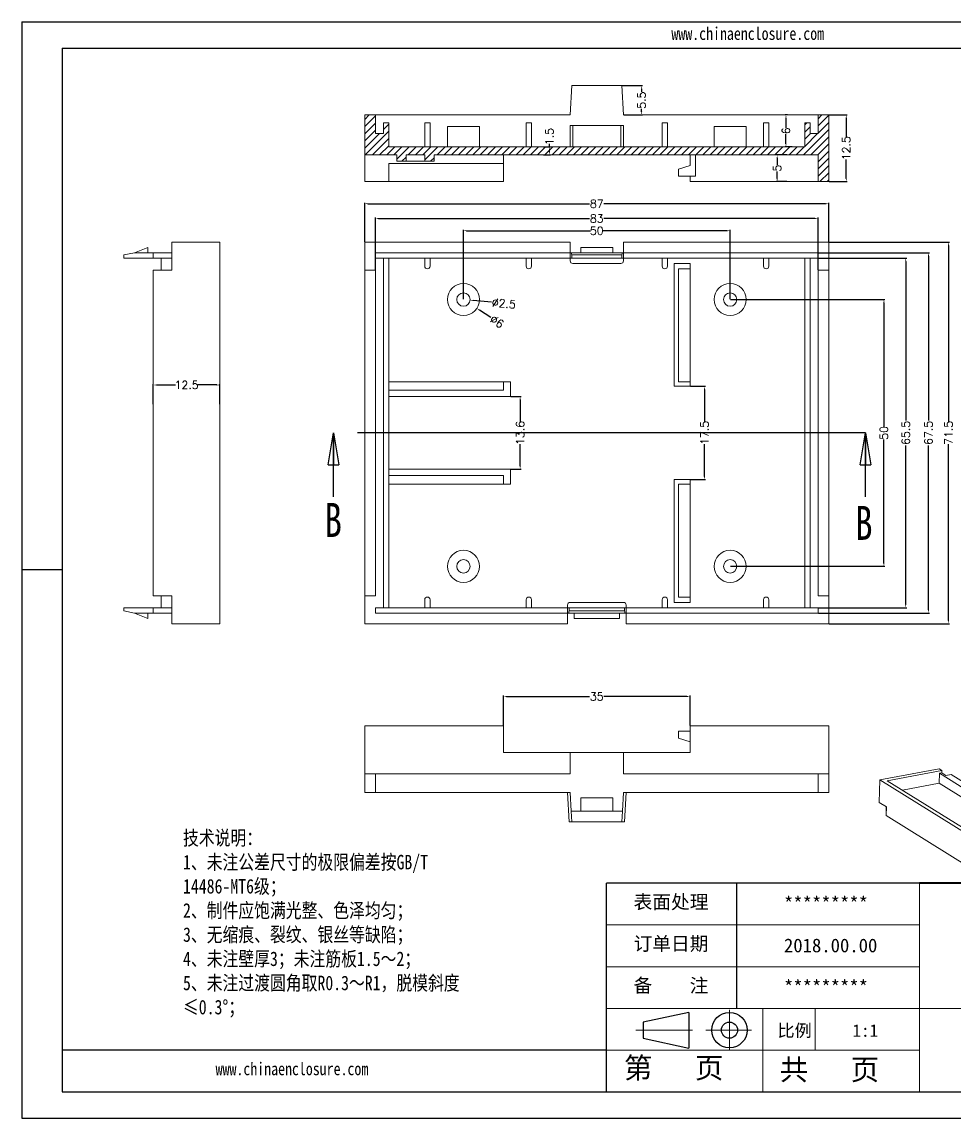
# Model space of a CAD drawing. Header units: inches. Extents: x 2877 to 3980, y 1126 to 1425.
# Drawn here: x 3355.6 to 3530.5, y 1128.8 to 1334.2 of the extents above; entities that cross this region are included whole.
import ezdxf

# ---------------------------------------------------------------- set-up
doc = ezdxf.new("R2010")
doc.units = ezdxf.units.IN
doc.header["$LTSCALE"] = 15
doc.linetypes.add('CENTER2', pattern=[28.575, 19.05, -3.175, 3.175, -3.175])
doc.linetypes.add('PHANTOM', pattern=[12.7, 6.35, -1.27, 1.27, -1.27, 1.27, -1.27])
doc.layers.add('文字', color=81, linetype='Continuous')
for name, color, linetype, lineweight in [('粗实线', 7, 'Continuous', 30), ('细实线', 3, 'Continuous', 9), ('细点划线', 2, 'CENTER2', 9)]:
    doc.layers.add(name, color=color, linetype=linetype, lineweight=lineweight)
doc.styles.add('SLDTEXTSTYLE0', font='TXT', dxfattribs={"width": 0.75})
doc.styles.get("Standard").update_dxf_attribs({"font": 'txt', "bigfont": 'gbcbig.shx'})
doc.styles.add('宋体', font='', dxfattribs={"width": 0.8, "height": 3.5})
doc.styles.get('宋体').set_extended_font_data('SimSun')
doc.dimstyles.new('2', dxfattribs={"dimtxt": 1.5, "dimasz": 0.6, "dimexe": 0.18, "dimexo": 0.0625, "dimgap": 0.09, "dimtad": 0, "dimdsep": 46, "dimtxsty": 'Standard', "dimcen": 0, "dimclrd": 3, "dimclre": 3, "dimadec": 0, "dimazin": 2, "dimtfac": 1, "dimtofl": 0, "dimtmove": 0, "dimatfit": 3, "dimfxl": 1, "dimtolj": 1, "dimtzin": 0, "dimarcsym": 0})

# ---------------------------------------------------------------- blocks, each defined once
blk = doc.blocks.new('_CLOSED')
at = {"color": 0, "linetype": 'ByBlock', "lineweight": -2}
for p, q in [((-1, 0.166667), (0, 0)), ((-1, 0.166667), (-1, -0.166667)), ((0, 0), (-1, -0.166667)), ((0, 0), (-1, 0))]:
    blk.add_line(p, q, dxfattribs=at)
blk = doc.blocks.new('*D287')
at = {"color": 3, "lineweight": -2}
for p, q in [((3438.38, 1282.23), (3438.38, 1295.24)), ((3438.98, 1295.06), (3462.17, 1295.06)), ((3487.78, 1295.06), (3464.6, 1295.06)), ((3488.38, 1282.23), (3488.38, 1295.24))]:
    blk.add_line(p, q, dxfattribs=at)
at = {"color": 3}
for points in [[(3438.98, 1295.16), (3438.98, 1294.96), (3438.38, 1295.06)], [(3487.78, 1295.16), (3487.78, 1294.96), (3488.38, 1295.06)]]:
    blk.add_solid(points, dxfattribs=at)
at = {"layer": 'Defpoints', "color": 0}
for p in [(3488.38, 1295.06), (3438.38, 1282.17), (3488.38, 1282.17)]:
    blk.add_point(p, dxfattribs=at)
at = {"color": 0, "insert": (3463.38, 1295.06), "char_height": 1.5, "attachment_point": 5}
blk.add_mtext('\\A1;50', dxfattribs=at)
blk = doc.blocks.new('*D288')
at = {"color": 3, "lineweight": -2}
for p, q in [((3421.88, 1287.73), (3421.88, 1297.52)), ((3422.48, 1297.34), (3462.04, 1297.34)), ((3504.28, 1297.34), (3464.72, 1297.34)), ((3504.88, 1287.73), (3504.88, 1297.52))]:
    blk.add_line(p, q, dxfattribs=at)
at = {"color": 3}
for points in [[(3422.48, 1297.44), (3422.48, 1297.24), (3421.88, 1297.34)], [(3504.28, 1297.44), (3504.28, 1297.24), (3504.88, 1297.34)]]:
    blk.add_solid(points, dxfattribs=at)
at = {"layer": 'Defpoints', "color": 0}
for p in [(3504.88, 1297.34), (3421.88, 1287.67), (3504.88, 1287.67)]:
    blk.add_point(p, dxfattribs=at)
at = {"color": 0, "insert": (3463.38, 1297.34), "char_height": 1.5, "attachment_point": 5}
blk.add_mtext('\\A1;83', dxfattribs=at)
blk = doc.blocks.new('*D289')
at = {"color": 3, "lineweight": -2}
for p, q in [((3419.88, 1292.98), (3419.88, 1300.3)), ((3420.48, 1300.12), (3462.04, 1300.12)), ((3506.28, 1300.12), (3464.72, 1300.12)), ((3506.88, 1292.98), (3506.88, 1300.3))]:
    blk.add_line(p, q, dxfattribs=at)
at = {"color": 3}
for points in [[(3420.48, 1300.22), (3420.48, 1300.02), (3419.88, 1300.12)], [(3506.28, 1300.22), (3506.28, 1300.02), (3506.88, 1300.12)]]:
    blk.add_solid(points, dxfattribs=at)
at = {"layer": 'Defpoints', "color": 0}
for p in [(3506.88, 1300.12), (3419.88, 1292.92), (3506.88, 1292.92)]:
    blk.add_point(p, dxfattribs=at)
at = {"color": 0, "insert": (3463.38, 1300.12), "char_height": 1.5, "attachment_point": 5}
blk.add_mtext('\\A1;87', dxfattribs=at)
blk = doc.blocks.new('*D290')
at = {"color": 3, "lineweight": -2}
for p, q in [((3488.44, 1282.17), (3517.38, 1282.17)), ((3517.2, 1281.57), (3517.2, 1258.38)), ((3517.2, 1232.77), (3517.2, 1255.95)), ((3488.44, 1232.17), (3517.38, 1232.17))]:
    blk.add_line(p, q, dxfattribs=at)
at = {"color": 3}
for points in [[(3517.1, 1281.57), (3517.3, 1281.57), (3517.2, 1282.17)], [(3517.1, 1232.77), (3517.3, 1232.77), (3517.2, 1232.17)]]:
    blk.add_solid(points, dxfattribs=at)
at = {"layer": 'Defpoints', "color": 0}
for p in [(3488.38, 1282.17), (3488.38, 1232.17), (3517.2, 1232.17)]:
    blk.add_point(p, dxfattribs=at)
at = {"color": 0, "insert": (3517.2, 1257.17), "char_height": 1.5, "attachment_point": 5, "rotation": 90}
blk.add_mtext('\\A1;50', dxfattribs=at)
blk = doc.blocks.new('*D291')
at = {"color": 3, "lineweight": -2}
for p, q in [((3504.94, 1289.92), (3521.47, 1289.92)), ((3521.29, 1289.32), (3521.29, 1259.51)), ((3521.29, 1225.02), (3521.29, 1254.83)), ((3504.94, 1224.42), (3521.47, 1224.42))]:
    blk.add_line(p, q, dxfattribs=at)
at = {"color": 3}
for points in [[(3521.19, 1289.32), (3521.39, 1289.32), (3521.29, 1289.92)], [(3521.19, 1225.02), (3521.39, 1225.02), (3521.29, 1224.42)]]:
    blk.add_solid(points, dxfattribs=at)
at = {"layer": 'Defpoints', "color": 0}
for p in [(3504.88, 1289.92), (3521.29, 1289.92), (3504.88, 1224.42)]:
    blk.add_point(p, dxfattribs=at)
at = {"color": 0, "insert": (3521.29, 1257.17), "char_height": 1.5, "attachment_point": 5, "rotation": 90}
blk.add_mtext('\\A1;65.5', dxfattribs=at)
blk = doc.blocks.new('*D292')
at = {"color": 3, "lineweight": -2}
for p, q in [((3504.94, 1290.92), (3525.73, 1290.92)), ((3525.55, 1290.32), (3525.55, 1259.51)), ((3525.55, 1224.02), (3525.55, 1254.83)), ((3504.94, 1223.42), (3525.73, 1223.42))]:
    blk.add_line(p, q, dxfattribs=at)
at = {"color": 3}
for points in [[(3525.45, 1290.32), (3525.65, 1290.32), (3525.55, 1290.92)], [(3525.45, 1224.02), (3525.65, 1224.02), (3525.55, 1223.42)]]:
    blk.add_solid(points, dxfattribs=at)
at = {"layer": 'Defpoints', "color": 0}
for p in [(3504.88, 1290.92), (3525.55, 1290.92), (3504.88, 1223.42)]:
    blk.add_point(p, dxfattribs=at)
at = {"color": 0, "insert": (3525.55, 1257.17), "char_height": 1.5, "attachment_point": 5, "rotation": 90}
blk.add_mtext('\\A1;67.5', dxfattribs=at)
blk = doc.blocks.new('*D293')
at = {"color": 3, "lineweight": -2}
for p, q in [((3506.94, 1292.92), (3529.51, 1292.92)), ((3529.33, 1292.32), (3529.33, 1259.26)), ((3529.33, 1222.02), (3529.33, 1255.08)), ((3506.94, 1221.42), (3529.51, 1221.42))]:
    blk.add_line(p, q, dxfattribs=at)
at = {"color": 3}
for points in [[(3529.23, 1292.32), (3529.43, 1292.32), (3529.33, 1292.92)], [(3529.23, 1222.02), (3529.43, 1222.02), (3529.33, 1221.42)]]:
    blk.add_solid(points, dxfattribs=at)
at = {"layer": 'Defpoints', "color": 0}
for p in [(3506.88, 1292.92), (3529.33, 1292.92), (3506.88, 1221.42)]:
    blk.add_point(p, dxfattribs=at)
at = {"color": 0, "insert": (3529.33, 1257.17), "char_height": 1.5, "attachment_point": 5, "rotation": 90}
blk.add_mtext('\\A1;71.5', dxfattribs=at)
blk = doc.blocks.new('*D294')
at = {"color": 3, "lineweight": -2}
blk.add_line((3443.54, 1278.77), (3441.39, 1280.19), dxfattribs=at)
at = {"color": 3}
blk.add_solid([(3441.44, 1280.27), (3441.33, 1280.1), (3440.89, 1280.52)], dxfattribs=at)
at = {"layer": 'Defpoints', "color": 0}
for p in [(3435.88, 1283.82), (3440.89, 1280.52)]:
    blk.add_point(p, dxfattribs=at)
at = {"color": 0, "insert": (3444.66, 1278.03), "char_height": 1.5, "attachment_point": 5, "rotation": 326.6244}
blk.add_mtext('\\A1;∅6', dxfattribs=at)
blk = doc.blocks.new('*D295')
at = {"color": 3, "lineweight": -2}
blk.add_line((3443.62, 1281.66), (3440.22, 1281.99), dxfattribs=at)
at = {"color": 3}
blk.add_solid([(3440.23, 1282.09), (3440.21, 1281.89), (3439.63, 1282.05)], dxfattribs=at)
at = {"layer": 'Defpoints', "color": 0}
for p in [(3437.14, 1282.29), (3439.63, 1282.05)]:
    blk.add_point(p, dxfattribs=at)
at = {"color": 0, "insert": (3445.95, 1281.43), "char_height": 1.5, "attachment_point": 5, "rotation": 354.4391}
blk.add_mtext('\\A1;∅2.5', dxfattribs=at)
blk = doc.blocks.new('*D298')
at = {"color": 3, "lineweight": -2}
for p, q in [((3445.88, 1202.33), (3445.88, 1207.95)), ((3480.88, 1202.33), (3480.88, 1207.95)), ((3446.48, 1207.77), (3462.04, 1207.77)), ((3480.28, 1207.77), (3464.72, 1207.77))]:
    blk.add_line(p, q, dxfattribs=at)
at = {"color": 3}
for points in [[(3446.48, 1207.87), (3446.48, 1207.67), (3445.88, 1207.77)], [(3480.28, 1207.87), (3480.28, 1207.67), (3480.88, 1207.77)]]:
    blk.add_solid(points, dxfattribs=at)
at = {"layer": 'Defpoints', "color": 0}
for p in [(3480.88, 1207.77), (3445.88, 1202.26), (3480.88, 1202.26)]:
    blk.add_point(p, dxfattribs=at)
at = {"color": 0, "insert": (3463.38, 1207.77), "char_height": 1.5, "attachment_point": 5}
blk.add_mtext('\\A1;35', dxfattribs=at)
blk = doc.blocks.new('*D299')
at = {"color": 3, "lineweight": -2}
for p, q in [((3506.94, 1316.77), (3510.32, 1316.77)), ((3510.14, 1316.17), (3510.14, 1312.61)), ((3510.14, 1304.87), (3510.14, 1308.43)), ((3506.94, 1304.27), (3510.32, 1304.27))]:
    blk.add_line(p, q, dxfattribs=at)
at = {"color": 3}
for points in [[(3510.04, 1316.17), (3510.24, 1316.17), (3510.14, 1316.77)], [(3510.04, 1304.87), (3510.24, 1304.87), (3510.14, 1304.27)]]:
    blk.add_solid(points, dxfattribs=at)
at = {"layer": 'Defpoints', "color": 0}
for p in [(3506.88, 1316.77), (3510.14, 1316.77), (3506.88, 1304.27)]:
    blk.add_point(p, dxfattribs=at)
at = {"color": 0, "insert": (3510.14, 1310.52), "char_height": 1.5, "attachment_point": 5, "rotation": 90}
blk.add_mtext('\\A1;12.5', dxfattribs=at)
blk = doc.blocks.new('*D300')
at = {"color": 3, "lineweight": -2}
for p, q in [((3498.98, 1309.27), (3497.01, 1309.27)), ((3497.19, 1308.67), (3497.19, 1307.36)), ((3497.19, 1304.87), (3497.19, 1306.18)), ((3498.98, 1304.27), (3497.01, 1304.27))]:
    blk.add_line(p, q, dxfattribs=at)
at = {"color": 3}
for points in [[(3497.09, 1308.67), (3497.29, 1308.67), (3497.19, 1309.27)], [(3497.09, 1304.87), (3497.29, 1304.87), (3497.19, 1304.27)]]:
    blk.add_solid(points, dxfattribs=at)
at = {"layer": 'Defpoints', "color": 0}
for p in [(3499.04, 1309.27), (3497.19, 1304.27), (3499.04, 1304.27)]:
    blk.add_point(p, dxfattribs=at)
at = {"color": 0, "insert": (3497.19, 1306.77), "char_height": 1.5, "attachment_point": 5, "rotation": 90}
blk.add_mtext('\\A1;5', dxfattribs=at)
blk = doc.blocks.new('*D301')
at = {"color": 3, "lineweight": -2}
for p, q in [((3499.15, 1316.77), (3498.66, 1316.77)), ((3498.84, 1316.17), (3498.84, 1314.36)), ((3498.84, 1311.37), (3498.84, 1313.18)), ((3500, 1310.77), (3498.66, 1310.77))]:
    blk.add_line(p, q, dxfattribs=at)
at = {"color": 3}
for points in [[(3498.74, 1316.17), (3498.94, 1316.17), (3498.84, 1316.77)], [(3498.74, 1311.37), (3498.94, 1311.37), (3498.84, 1310.77)]]:
    blk.add_solid(points, dxfattribs=at)
at = {"layer": 'Defpoints', "color": 0}
for p in [(3498.84, 1316.77), (3499.22, 1316.77), (3500.07, 1310.77)]:
    blk.add_point(p, dxfattribs=at)
at = {"color": 0, "insert": (3498.84, 1313.77), "char_height": 1.5, "attachment_point": 5, "rotation": 90}
blk.add_mtext('\\A1;6', dxfattribs=at)
blk = doc.blocks.new('*D302')
at = {"color": 3, "lineweight": -2}
for p, q in [((3453.4, 1310.77), (3454.68, 1310.77)), ((3454.5, 1310.77), (3454.5, 1311.37)), ((3453.4, 1309.27), (3454.68, 1309.27)), ((3454.5, 1309.87), (3454.5, 1310.17))]:
    blk.add_line(p, q, dxfattribs=at)
at = {"color": 3}
for points in [[(3454.4, 1310.17), (3454.6, 1310.17), (3454.5, 1310.77)], [(3454.4, 1309.87), (3454.6, 1309.87), (3454.5, 1309.27)]]:
    blk.add_solid(points, dxfattribs=at)
at = {"layer": 'Defpoints', "color": 0}
for p in [(3453.34, 1310.77), (3454.5, 1310.77), (3453.34, 1309.27)]:
    blk.add_point(p, dxfattribs=at)
at = {"color": 0, "insert": (3454.5, 1312.71), "char_height": 1.5, "attachment_point": 5, "rotation": 90}
blk.add_mtext('\\A1;1.5', dxfattribs=at)
blk = doc.blocks.new('*D303')
at = {"color": 3, "lineweight": -2}
for p, q in [((3468.16, 1322.27), (3471.97, 1322.27)), ((3471.79, 1321.67), (3471.79, 1321.11)), ((3468.44, 1316.77), (3471.97, 1316.77)), ((3471.79, 1317.37), (3471.79, 1317.93))]:
    blk.add_line(p, q, dxfattribs=at)
at = {"color": 3}
for points in [[(3471.69, 1321.67), (3471.89, 1321.67), (3471.79, 1322.27)], [(3471.69, 1317.37), (3471.89, 1317.37), (3471.79, 1316.77)]]:
    blk.add_solid(points, dxfattribs=at)
at = {"layer": 'Defpoints', "color": 0}
for p in [(3468.09, 1322.27), (3471.79, 1322.27), (3468.38, 1316.77)]:
    blk.add_point(p, dxfattribs=at)
at = {"color": 0, "insert": (3471.79, 1319.52), "char_height": 1.5, "attachment_point": 5, "rotation": 90}
blk.add_mtext('\\A1;5.5', dxfattribs=at)
blk = doc.blocks.new('*D304')
at = {"color": 3, "lineweight": -2}
for p, q in [((3380.23, 1262.53), (3380.23, 1266.33)), ((3380.83, 1266.15), (3384.39, 1266.15)), ((3392.13, 1266.15), (3388.57, 1266.15)), ((3392.73, 1262.53), (3392.73, 1266.33))]:
    blk.add_line(p, q, dxfattribs=at)
at = {"color": 3}
for points in [[(3380.83, 1266.25), (3380.83, 1266.05), (3380.23, 1266.15)], [(3392.13, 1266.25), (3392.13, 1266.05), (3392.73, 1266.15)]]:
    blk.add_solid(points, dxfattribs=at)
at = {"layer": 'Defpoints', "color": 0}
for p in [(3392.73, 1266.15), (3380.23, 1262.46), (3392.73, 1262.46)]:
    blk.add_point(p, dxfattribs=at)
at = {"color": 0, "insert": (3386.48, 1266.15), "char_height": 1.5, "attachment_point": 5}
blk.add_mtext('\\A1;12.5', dxfattribs=at)
blk = doc.blocks.new('*D310')
at = {"color": 3, "lineweight": -2}
for p, q in [((3447.24, 1263.97), (3449.19, 1263.97)), ((3449.01, 1263.37), (3449.01, 1259.26)), ((3449.01, 1250.97), (3449.01, 1255.08)), ((3447.24, 1250.37), (3449.19, 1250.37))]:
    blk.add_line(p, q, dxfattribs=at)
at = {"color": 3}
for points in [[(3448.91, 1263.37), (3449.11, 1263.37), (3449.01, 1263.97)], [(3448.91, 1250.97), (3449.11, 1250.97), (3449.01, 1250.37)]]:
    blk.add_solid(points, dxfattribs=at)
at = {"layer": 'Defpoints', "color": 0}
for p in [(3447.18, 1263.97), (3449.01, 1263.97), (3447.18, 1250.37)]:
    blk.add_point(p, dxfattribs=at)
at = {"color": 0, "insert": (3449.01, 1257.17), "char_height": 1.5, "attachment_point": 5, "rotation": 90}
blk.add_mtext('\\A1;13.6', dxfattribs=at)
blk = doc.blocks.new('*D311')
at = {"color": 3, "lineweight": -2}
for p, q in [((3480.94, 1265.92), (3483.76, 1265.92)), ((3483.58, 1265.32), (3483.58, 1259.26)), ((3483.58, 1249.02), (3483.58, 1255.08)), ((3480.94, 1248.42), (3483.76, 1248.42))]:
    blk.add_line(p, q, dxfattribs=at)
at = {"color": 3}
for points in [[(3483.48, 1265.32), (3483.68, 1265.32), (3483.58, 1265.92)], [(3483.48, 1249.02), (3483.68, 1249.02), (3483.58, 1248.42)]]:
    blk.add_solid(points, dxfattribs=at)
at = {"layer": 'Defpoints', "color": 0}
for p in [(3480.88, 1265.92), (3483.58, 1265.92), (3480.88, 1248.42)]:
    blk.add_point(p, dxfattribs=at)
at = {"color": 0, "insert": (3483.58, 1257.17), "char_height": 1.5, "attachment_point": 5, "rotation": 90}
blk.add_mtext('\\A1;17.5', dxfattribs=at)

msp = doc.modelspace()

# ---------------------------------------------------------------- hatches: boundary and pattern name
at = {"linetype": 'Continuous', "lineweight": 0}
h = msp.add_hatch(dxfattribs=at)
h.set_pattern_fill('ANSI31', color=4, scale=0.3, style=0)
h.set_pattern_definition([(45, (420.9011, -459.9468), (-0.6735192, 0.6735192), [])])
h.paths.add_polyline_path([(3424.382, 1310.767), (3424.382, 1315.267), (3423.382, 1315.267), (3423.382, 1313.267), (3421.882, 1313.267), (3421.882, 1316.767), (3419.882, 1316.767), (3419.882, 1309.267), (3425.882, 1309.267), (3425.882, 1308.067), (3427.632, 1308.067), (3427.632, 1309.267), (3431.132, 1309.267), (3431.132, 1308.067), (3432.882, 1308.067), (3432.882, 1309.267), (3504.882, 1309.267), (3504.882, 1304.267), (3506.882, 1304.267), (3506.882, 1316.767), (3504.882, 1316.767), (3504.882, 1313.267), (3503.382, 1313.267), (3503.382, 1315.267), (3502.382, 1315.267), (3502.382, 1310.767)], flags=0)

# ---------------------------------------------------------------- linework, layer by layer
for p, q in [((3355.612, 1334.191), (3646.14, 1334.191)), ((3355.612, 1334.191), (3355.612, 1128.767)), ((3363.13, 1329.3), (3641.249, 1329.3)), ((3363.13, 1329.3), (3363.13, 1133.658)), ((3363.13, 1231.479), (3355.612, 1231.479)), ((3355.612, 1223.871), (3355.612, 1128.767)), ((3523.864, 1172.786), (3465.171, 1172.786)), ((3465.171, 1133.658), (3465.171, 1172.786)), ((3489.627, 1149.309), (3489.627, 1172.786)), ((3465.171, 1141.484), (3363.13, 1141.484)), ((3363.13, 1133.658), (3641.249, 1133.658)), ((3355.612, 1128.767), (3646.14, 1128.767)), ((3355.612, 1128.767), (3490.116, 1128.767))]:
    msp.add_line(p, q)
at = {"color": 7, "linetype": 'Continuous', "lineweight": 15}
for p, q in [((3458.382, 1316.767), (3458.671, 1322.267)), ((3458.671, 1322.267), (3468.094, 1322.267)), ((3468.094, 1322.267), (3468.382, 1316.767)), ((3419.882, 1316.767), (3419.882, 1309.267)), ((3421.882, 1316.767), (3419.882, 1316.767)), ((3421.882, 1316.767), (3421.882, 1313.267)), ((3458.382, 1316.767), (3421.882, 1316.767)), ((3504.882, 1316.767), (3468.382, 1316.767)), ((3504.882, 1316.767), (3504.882, 1313.267)), ((3506.882, 1316.767), (3504.882, 1316.767)), ((3506.882, 1304.267), (3506.882, 1316.767)), ((3423.382, 1313.267), (3423.382, 1315.267)), ((3423.382, 1315.267), (3424.382, 1315.267)), ((3424.382, 1315.267), (3424.382, 1310.767)), ((3431.132, 1315.267), (3431.132, 1310.767)), ((3431.132, 1315.267), (3432.132, 1315.267)), ((3432.132, 1315.267), (3432.132, 1310.767)), ((3450.132, 1315.267), (3450.132, 1310.767)), ((3450.132, 1315.267), (3451.132, 1315.267)), ((3451.132, 1315.267), (3451.132, 1310.767)), ((3458.382, 1310.767), (3458.382, 1314.767)), ((3458.382, 1314.767), (3458.882, 1314.767)), ((3458.882, 1314.767), (3458.882, 1310.767)), ((3458.882, 1314.767), (3467.882, 1314.767)), ((3467.882, 1310.767), (3467.882, 1314.767)), ((3467.882, 1314.767), (3468.382, 1314.767)), ((3468.382, 1314.767), (3468.382, 1310.767)), ((3475.632, 1315.267), (3475.632, 1310.767)), ((3476.632, 1315.267), (3475.632, 1315.267)), ((3476.632, 1315.267), (3476.632, 1310.767)), ((3494.632, 1315.267), (3494.632, 1310.767)), ((3495.632, 1315.267), (3494.632, 1315.267)), ((3495.632, 1315.267), (3495.632, 1310.767)), ((3502.382, 1315.267), (3502.382, 1310.767)), ((3502.382, 1315.267), (3503.382, 1315.267)), ((3503.382, 1313.267), (3503.382, 1315.267)), ((3423.382, 1313.267), (3421.882, 1313.267)), ((3435.382, 1314.567), (3435.382, 1310.767)), ((3435.382, 1314.567), (3441.382, 1314.567)), ((3441.382, 1310.767), (3441.382, 1314.567)), ((3485.382, 1314.567), (3485.382, 1310.767)), ((3491.382, 1314.567), (3485.382, 1314.567)), ((3491.382, 1310.767), (3491.382, 1314.567)), ((3504.882, 1313.267), (3503.382, 1313.267)), ((3424.382, 1310.767), (3502.382, 1310.767)), ((3419.882, 1309.267), (3425.882, 1309.267)), ((3419.882, 1309.267), (3419.882, 1304.267)), ((3425.882, 1309.267), (3425.882, 1308.067)), ((3427.632, 1309.267), (3431.132, 1309.267)), ((3427.632, 1308.067), (3427.632, 1309.267)), ((3431.132, 1309.267), (3431.132, 1308.067)), ((3432.882, 1309.267), (3504.882, 1309.267)), ((3432.882, 1308.067), (3432.882, 1309.267)), ((3445.882, 1309.267), (3445.882, 1307.667)), ((3480.882, 1307.267), (3480.882, 1309.267)), ((3481.882, 1309.267), (3481.882, 1305.267)), ((3504.882, 1309.267), (3504.882, 1304.267)), ((3424.382, 1307.667), (3445.882, 1307.667)), ((3424.382, 1304.267), (3424.382, 1307.667)), ((3427.632, 1308.067), (3425.882, 1308.067)), ((3427.632, 1308.067), (3431.132, 1308.067)), ((3432.882, 1308.067), (3431.132, 1308.067)), ((3445.882, 1307.667), (3445.882, 1304.267)), ((3480.882, 1307.267), (3478.682, 1306.567)), ((3478.682, 1306.567), (3478.682, 1305.267)), ((3478.682, 1305.267), (3481.882, 1305.267)), ((3480.882, 1304.267), (3480.882, 1305.267)), ((3424.382, 1304.267), (3419.882, 1304.267)), ((3424.382, 1304.267), (3445.882, 1304.267)), ((3480.882, 1304.267), (3504.882, 1304.267)), ((3506.882, 1304.267), (3504.882, 1304.267)), ((3383.73, 1287.666), (3383.73, 1292.916)), ((3383.73, 1292.916), (3392.73, 1292.916)), ((3392.73, 1221.416), (3392.73, 1292.916)), ((3458.382, 1292.916), (3419.882, 1292.916)), ((3419.882, 1292.916), (3419.882, 1287.666)), ((3458.382, 1292.916), (3458.382, 1290.916)), ((3468.382, 1290.916), (3468.382, 1292.916)), ((3506.882, 1292.916), (3468.382, 1292.916)), ((3506.882, 1287.666), (3506.882, 1292.916)), ((3376.73, 1290.916), (3374.73, 1290.516)), ((3374.73, 1290.516), (3374.73, 1289.916)), ((3379.23, 1291.916), (3376.73, 1290.916)), ((3376.73, 1290.916), (3380.23, 1290.916)), ((3379.23, 1291.916), (3379.23, 1290.916)), ((3380.23, 1290.916), (3380.23, 1289.916)), ((3380.23, 1290.916), (3383.73, 1290.916)), ((3421.882, 1289.916), (3421.882, 1290.916)), ((3421.882, 1290.916), (3458.382, 1290.916)), ((3458.382, 1290.916), (3458.382, 1289.916)), ((3458.382, 1290.916), (3458.566, 1290.916)), ((3458.671, 1290.516), (3458.566, 1290.916)), ((3458.566, 1290.916), (3460.382, 1290.916)), ((3458.671, 1290.516), (3458.671, 1289.916)), ((3468.094, 1290.516), (3458.671, 1290.516)), ((3466.382, 1291.916), (3460.382, 1291.916)), ((3460.382, 1290.916), (3460.382, 1291.916)), ((3460.382, 1290.916), (3466.382, 1290.916)), ((3466.382, 1291.916), (3466.382, 1290.916)), ((3466.382, 1290.916), (3468.199, 1290.916)), ((3468.199, 1290.916), (3468.094, 1290.516)), ((3468.094, 1290.516), (3468.094, 1289.916)), ((3468.199, 1290.916), (3468.382, 1290.916)), ((3468.382, 1290.916), (3468.382, 1289.916)), ((3468.382, 1290.916), (3504.882, 1290.916)), ((3504.882, 1290.916), (3504.882, 1289.916)), ((3374.73, 1289.916), (3380.23, 1289.916)), ((3380.23, 1289.916), (3383.73, 1289.916)), ((3381.73, 1287.666), (3381.73, 1289.916)), ((3458.382, 1289.916), (3421.882, 1289.916)), ((3423.382, 1224.416), (3423.382, 1289.916)), ((3424.382, 1289.916), (3424.382, 1224.416)), ((3431.132, 1289.916), (3431.132, 1288.416)), ((3432.132, 1288.416), (3432.132, 1289.916)), ((3450.132, 1289.916), (3450.132, 1288.416)), ((3451.132, 1288.416), (3451.132, 1289.916)), ((3458.382, 1289.916), (3458.671, 1289.916)), ((3458.382, 1289.916), (3458.382, 1289.416)), ((3458.671, 1289.916), (3468.094, 1289.916)), ((3458.882, 1288.916), (3467.882, 1288.916)), ((3468.094, 1289.916), (3468.382, 1289.916)), ((3504.882, 1289.916), (3468.382, 1289.916)), ((3468.382, 1289.416), (3468.382, 1289.916)), ((3475.632, 1288.416), (3475.632, 1289.916)), ((3476.632, 1289.916), (3476.632, 1288.416)), ((3477.882, 1288.916), (3477.882, 1265.916)), ((3480.882, 1288.916), (3477.882, 1288.916)), ((3480.882, 1265.916), (3480.882, 1288.916)), ((3494.632, 1288.416), (3494.632, 1289.916)), ((3495.632, 1289.916), (3495.632, 1288.416)), ((3502.382, 1289.916), (3502.382, 1224.416)), ((3503.382, 1224.416), (3503.382, 1289.916)), ((3380.23, 1226.666), (3380.23, 1287.666)), ((3380.23, 1287.666), (3383.73, 1287.666)), ((3419.882, 1226.666), (3419.882, 1287.666)), ((3419.882, 1287.666), (3421.882, 1287.666)), ((3421.882, 1287.666), (3421.882, 1226.666)), ((3478.682, 1287.916), (3478.682, 1266.766)), ((3480.882, 1287.916), (3478.682, 1287.916)), ((3504.882, 1287.666), (3504.882, 1226.666)), ((3506.882, 1287.666), (3504.882, 1287.666)), ((3506.882, 1226.666), (3506.882, 1287.666)), ((3447.182, 1266.766), (3424.382, 1266.766)), ((3445.882, 1266.766), (3445.882, 1265.166)), ((3447.182, 1263.966), (3447.182, 1266.766)), ((3477.882, 1265.916), (3480.882, 1265.916)), ((3480.882, 1266.766), (3478.682, 1266.766)), ((3424.382, 1265.166), (3445.882, 1265.166)), ((3424.382, 1263.966), (3447.182, 1263.966)), ((3447.182, 1250.366), (3424.382, 1250.366)), ((3424.382, 1249.166), (3445.882, 1249.166)), ((3445.882, 1247.566), (3445.882, 1249.166)), ((3447.182, 1247.566), (3447.182, 1250.366)), ((3424.382, 1247.566), (3447.182, 1247.566)), ((3480.882, 1248.416), (3477.882, 1248.416)), ((3477.882, 1248.416), (3477.882, 1225.416)), ((3478.682, 1247.566), (3478.682, 1226.416)), ((3478.682, 1247.566), (3480.882, 1247.566)), ((3480.882, 1225.416), (3480.882, 1248.416)), ((3380.23, 1226.666), (3383.73, 1226.666)), ((3381.73, 1224.416), (3381.73, 1226.666)), ((3383.73, 1221.416), (3383.73, 1226.666)), ((3421.882, 1226.666), (3419.882, 1226.666)), ((3419.882, 1226.666), (3419.882, 1221.416)), ((3480.882, 1226.416), (3478.682, 1226.416)), ((3504.882, 1226.666), (3506.882, 1226.666)), ((3506.882, 1221.416), (3506.882, 1226.666)), ((3374.73, 1224.416), (3374.73, 1223.816)), ((3374.73, 1224.416), (3380.23, 1224.416)), ((3380.23, 1223.416), (3380.23, 1224.416)), ((3380.23, 1224.416), (3383.73, 1224.416)), ((3421.882, 1224.416), (3421.882, 1223.416)), ((3457.882, 1224.416), (3421.882, 1224.416)), ((3431.132, 1224.416), (3431.132, 1225.916)), ((3432.132, 1225.916), (3432.132, 1224.416)), ((3450.132, 1224.416), (3450.132, 1225.916)), ((3451.132, 1225.916), (3451.132, 1224.416)), ((3457.882, 1224.916), (3457.882, 1224.416)), ((3457.882, 1224.416), (3457.882, 1223.416)), ((3457.882, 1224.416), (3458.171, 1224.416)), ((3458.171, 1224.416), (3458.171, 1223.816)), ((3458.171, 1224.416), (3468.594, 1224.416)), ((3468.382, 1225.416), (3458.382, 1225.416)), ((3468.594, 1224.416), (3468.594, 1223.816)), ((3468.594, 1224.416), (3468.882, 1224.416)), ((3468.882, 1224.416), (3468.882, 1224.916)), ((3468.882, 1224.416), (3468.882, 1223.416)), ((3504.882, 1224.416), (3468.882, 1224.416)), ((3475.632, 1225.916), (3475.632, 1224.416)), ((3476.632, 1224.416), (3476.632, 1225.916)), ((3477.882, 1225.416), (3480.882, 1225.416)), ((3494.632, 1225.916), (3494.632, 1224.416)), ((3495.632, 1224.416), (3495.632, 1225.916)), ((3504.882, 1223.416), (3504.882, 1224.416)), ((3374.73, 1223.816), (3376.73, 1223.416)), ((3380.23, 1223.416), (3376.73, 1223.416)), ((3376.73, 1223.416), (3379.23, 1222.416)), ((3379.23, 1222.416), (3379.23, 1223.416)), ((3380.23, 1223.416), (3383.73, 1223.416)), ((3421.882, 1223.416), (3457.882, 1223.416)), ((3458.066, 1223.416), (3457.882, 1223.416)), ((3457.882, 1223.416), (3457.882, 1221.416)), ((3458.066, 1223.416), (3458.171, 1223.816)), ((3459.132, 1223.416), (3458.066, 1223.416)), ((3458.171, 1223.816), (3468.594, 1223.816)), ((3467.632, 1223.416), (3459.132, 1223.416)), ((3459.132, 1222.416), (3459.132, 1223.416)), ((3459.132, 1222.416), (3467.632, 1222.416)), ((3468.699, 1223.416), (3467.632, 1223.416)), ((3467.632, 1223.416), (3467.632, 1222.416)), ((3468.594, 1223.816), (3468.699, 1223.416)), ((3468.882, 1223.416), (3468.699, 1223.416)), ((3468.882, 1223.416), (3504.882, 1223.416)), ((3468.882, 1221.416), (3468.882, 1223.416)), ((3383.73, 1221.416), (3392.73, 1221.416)), ((3419.882, 1221.416), (3457.882, 1221.416)), ((3468.882, 1221.416), (3506.882, 1221.416)), ((3419.882, 1193.264), (3419.882, 1202.264)), ((3445.882, 1202.264), (3419.882, 1202.264)), ((3445.882, 1197.264), (3445.882, 1202.264)), ((3480.882, 1197.264), (3480.882, 1202.264)), ((3506.882, 1202.264), (3480.882, 1202.264)), ((3506.882, 1193.264), (3506.882, 1202.264)), ((3478.682, 1199.964), (3478.682, 1201.264)), ((3478.682, 1201.264), (3480.882, 1201.264)), ((3480.882, 1199.264), (3478.682, 1199.964)), ((3445.882, 1197.264), (3458.382, 1197.264)), ((3458.382, 1197.264), (3458.382, 1193.264)), ((3458.382, 1197.264), (3468.382, 1197.264)), ((3468.382, 1197.264), (3468.382, 1193.264)), ((3468.382, 1197.264), (3480.882, 1197.264)), ((3516.435, 1192.135), (3527.56, 1194.243)), ((3528.077, 1193.922), (3517.807, 1191.976)), ((3527.56, 1194.243), (3528.077, 1193.922)), ((3528.077, 1193.922), (3528.062, 1193.455)), ((3458.382, 1193.264), (3419.882, 1193.264)), ((3419.882, 1189.764), (3419.882, 1193.264)), ((3421.882, 1189.764), (3421.882, 1193.264)), ((3506.882, 1193.264), (3468.382, 1193.264)), ((3504.882, 1189.764), (3504.882, 1193.264)), ((3506.882, 1189.764), (3506.882, 1193.264)), ((3516.304, 1187.936), (3516.435, 1192.135)), ((3534.902, 1180.657), (3516.435, 1192.135)), ((3517.807, 1191.976), (3535.241, 1181.14)), ((3527.576, 1191.508), (3520.667, 1190.199)), ((3527.576, 1191.508), (3527.634, 1193.374)), ((3533.813, 1187.631), (3527.576, 1191.508)), ((3528.062, 1193.455), (3527.634, 1193.374)), ((3527.634, 1193.374), (3533.872, 1189.497)), ((3528.837, 1192.973), (3528.062, 1193.455)), ((3529.778, 1193.152), (3528.837, 1192.973)), ((3529.778, 1193.152), (3535.241, 1189.756)), ((3419.882, 1189.764), (3421.882, 1189.764)), ((3421.882, 1189.764), (3458.382, 1189.764)), ((3457.882, 1189.764), (3458.171, 1184.264)), ((3458.382, 1189.764), (3458.566, 1186.264)), ((3468.199, 1186.264), (3468.382, 1189.764)), ((3468.382, 1189.764), (3504.882, 1189.764)), ((3468.594, 1184.264), (3468.882, 1189.764)), ((3506.882, 1189.764), (3504.882, 1189.764)), ((3466.382, 1188.764), (3460.382, 1188.764)), ((3460.382, 1186.264), (3460.382, 1188.764)), ((3466.382, 1188.764), (3466.382, 1186.264)), ((3517.66, 1187.093), (3516.304, 1187.936)), ((3458.566, 1186.264), (3460.382, 1186.264)), ((3458.671, 1184.264), (3458.566, 1186.264)), ((3460.382, 1186.264), (3466.382, 1186.264)), ((3466.382, 1186.264), (3468.199, 1186.264)), ((3468.199, 1186.264), (3468.094, 1184.264)), ((3517.609, 1185.461), (3517.66, 1187.093)), ((3533.364, 1175.668), (3517.609, 1185.461)), ((3517.626, 1186.144), (3517.655, 1187.096)), ((3517.626, 1186.144), (3517.631, 1186.141)), ((3458.171, 1184.264), (3458.671, 1184.264)), ((3468.094, 1184.264), (3458.671, 1184.264)), ((3468.094, 1184.264), (3468.594, 1184.264))]:
    msp.add_line(p, q, dxfattribs=at)
at = {"color": 1, "linetype": 'PHANTOM', "lineweight": 30}
msp.add_line((3513.777, 1257.166), (3413.993, 1257.166), dxfattribs=at)
at = {"color": 7, "linetype": 'Continuous', "lineweight": 30}
for p, q in [((3413.993, 1245.166), (3413.993, 1257.166)), ((3513.777, 1245.166), (3513.777, 1257.166))]:
    msp.add_line(p, q, dxfattribs=at)
at = {"color": 7, "linetype": 'Continuous', "lineweight": 15}
for centre, radius in [((3438.382, 1282.166), 3), ((3488.382, 1282.166), 3), ((3438.382, 1282.166), 1.25), ((3488.382, 1282.166), 1.25), ((3438.382, 1232.166), 3), ((3488.382, 1232.166), 3), ((3438.382, 1232.166), 1.25), ((3488.382, 1232.166), 1.25)]:
    msp.add_circle(centre, radius, dxfattribs=at)
for centre, start, end in [((3431.632, 1288.416), 180, 0), ((3450.632, 1288.416), 180, 0), ((3458.882, 1289.416), 180, 270), ((3467.882, 1289.416), 270, 0), ((3476.132, 1288.416), 180, 0), ((3495.132, 1288.416), 180, 0), ((3431.632, 1225.916), 0, 180), ((3450.632, 1225.916), 0, 180), ((3476.132, 1225.916), 0, 180), ((3495.132, 1225.916), 0, 180), ((3458.382, 1224.916), 90, 180), ((3468.382, 1224.916), 0, 90)]:
    msp.add_arc(centre, 0.5, start, end, dxfattribs=at)
at = {"layer": '粗实线', "color": 7, "lineweight": 40}
msp.add_line((3641.249, 1172.786), (3523.864, 1172.786), dxfattribs=at)
at = {"layer": '粗实线', "color": 7}
for p, q in [((3480.638, 1148.577), (3472.087, 1146.765)), ((3480.638, 1148.577), (3480.638, 1141.876)), ((3472.087, 1146.765), (3472.087, 1143.741)), ((3472.087, 1143.741), (3480.638, 1141.876))]:
    msp.add_line(p, q, dxfattribs=at)
for radius in [3.324, 1.512]:
    msp.add_circle((3488.248, 1145.253), radius, dxfattribs=at)
at = {"layer": '细实线', "color": 7}
for p, q in [((3523.864, 1172.786), (3523.864, 1133.658)), ((3523.864, 1164.961), (3465.171, 1164.961)), ((3523.864, 1157.135), (3465.171, 1157.135)), ((3641.249, 1149.309), (3465.171, 1149.309)), ((3494.518, 1149.309), (3494.518, 1133.658)), ((3504.3, 1149.309), (3504.3, 1141.484)), ((3523.864, 1141.484), (3465.171, 1141.484))]:
    msp.add_line(p, q, dxfattribs=at)
at = {"layer": '细点划线', "color": 7}
for p, q in [((3488.248, 1149.08), (3488.248, 1141.484)), ((3470.724, 1145.253), (3481.293, 1145.253)), ((3483.802, 1145.253), (3492.394, 1145.253))]:
    msp.add_line(p, q, dxfattribs=at)

# ---------------------------------------------------------------- block references
at = {"color": 7, "linetype": 'Continuous', "lineweight": 30, "xscale": 6, "yscale": 6, "rotation": 90}
for p in [(3413.993, 1257.166), (3513.777, 1257.166)]:
    msp.add_blockref('_CLOSED', p, dxfattribs=at)

# ---------------------------------------------------------------- texts
at = {"color": 7, "linetype": 'Continuous', "char_height": 6.35, "attachment_point": 1, "style": 'SLDTEXTSTYLE0'}
for insert in [(3412.361, 1244.025), (3511.836, 1243.478)]:
    msp.add_mtext('B', dxfattribs=dict(at, insert=insert))
at = {"char_height": 2.5736, "width": 1462.70797, "attachment_point": 1}
for s, insert in [('{\\fSimHei|b0|i0|c134|p49;表面处理}', (3470.275, 1170.566)), ('{\\fSimHei|b0|i0|c134|p49;*********}', (3498.463, 1170.235)), ('{\\fSimHei|b0|i0|c134|p49;订单日期}', (3470.275, 1162.74)), ('{\\fSimHei|b0|i0|c134|p49;2018.00.00}', (3498.463, 1162.409)), ('{\\fSimHei|b0|i0|c134|p49;备    注}', (3470.275, 1154.914)), ('{\\fSimHei|b0|i0|c134|p49;*********}', (3498.463, 1154.583))]:
    msp.add_mtext(s, dxfattribs=dict(at, insert=insert))
at = {"layer": '文字', "color": 0, "attachment_point": 1, "style": '宋体'}
for s, insert, char_height, width in [('www.chinaenclosure.com', (3477.363, 1333.205), 2.39118, 42.01067), ('{\\H1.111x;技术说明：\\P1、未注公差尺寸的极限偏差按GB/T 14486-MT6级；\\P2、制件应饱满光整、色泽均匀；\\P3、无缩痕、裂纹、银丝等缺陷；\\P4、未注壁厚3；未注筋板1.5～2；\\P5、未注过渡圆角取R0.3～R1，脱模斜度≤0.3%%D；}', (3385.811, 1182.628), 2.44552, 55.0839), ('www.chinaenclosure.com', (3391.919, 1139.194), 2.39118, 42.01067)]:
    msp.add_mtext(s, dxfattribs=dict(at, insert=insert, char_height=char_height, width=width))
at = {"layer": '细实线', "color": 7, "attachment_point": 1}
for s, insert, char_height, width in [('{\\fSimSun|b0|i0|c134|p54;比例}', (3497.257, 1146.346), 2.3477, 10.30567), ('{\\fSimSun|b0|i0|c134|p54;1:1}', (3511.318, 1146.346), 2.3477, 10.30567), ('{\\fSimSun|b0|i0|c134|p54;第   页}', (3468.464, 1140.139), 3.91283, 29.34625), ('{\\fSimSun|b0|i0|c134|p54; 共   页}', (3494.996, 1139.806), 3.91283, 29.34625)]:
    msp.add_mtext(s, dxfattribs=dict(at, insert=insert, char_height=char_height, width=width))

# ---------------------------------------------------------------- dimensions: what is measured, and where the dimension line sits
for base, p1, p2, picture, middle in [((3471.793, 1322.267), (3468.382, 1316.767), (3468.094, 1322.267), '*D303', (3471.793, 1319.517)), ((3498.843, 1316.767), (3500.066, 1310.767), (3499.217, 1316.767), '*D301', (3498.843, 1313.767)), ((3510.138, 1316.767), (3506.882, 1304.267), (3506.882, 1316.767), '*D299', (3510.138, 1310.517)), ((3454.498, 1310.767), (3453.34, 1309.267), (3453.34, 1310.767), '*D302', (3454.498, 1312.707)), ((3497.192, 1304.267), (3499.045, 1309.267), (3499.045, 1304.267), '*D300', (3497.192, 1306.767)), ((3529.328, 1292.916), (3506.882, 1221.416), (3506.882, 1292.916), '*D293', (3529.328, 1257.166)), ((3525.553, 1290.916), (3504.882, 1223.416), (3504.882, 1290.916), '*D292', (3525.553, 1257.166)), ((3521.288, 1289.916), (3504.882, 1224.416), (3504.882, 1289.916), '*D291', (3521.288, 1257.166)), ((3517.202, 1232.166), (3488.382, 1282.166), (3488.382, 1232.166), '*D290', (3517.202, 1257.166)), ((3483.583, 1265.916), (3480.882, 1248.416), (3480.882, 1265.916), '*D311', (3483.583, 1257.166)), ((3449.009, 1263.966), (3447.182, 1250.366), (3447.182, 1263.966), '*D310', (3449.009, 1257.166))]:
    dim = msp.add_linear_dim(base=base, p1=p1, p2=p2, angle=90, dimstyle='2')
    dim.commit()
    dim.dimension.update_dxf_attribs({"geometry": picture, "text_midpoint": middle})
for base, p1, p2, picture, middle in [((3506.882, 1300.117), (3419.882, 1292.916), (3506.882, 1292.916), '*D289', (3463.382, 1300.117)), ((3504.882, 1297.344), (3421.882, 1287.666), (3504.882, 1287.666), '*D288', (3463.382, 1297.344)), ((3488.382, 1295.061), (3438.382, 1282.166), (3488.382, 1282.166), '*D287', (3463.382, 1295.061)), ((3480.882, 1207.769), (3445.882, 1202.264), (3480.882, 1202.264), '*D298', (3463.382, 1207.769))]:
    dim = msp.add_linear_dim(base=base, p1=p1, p2=p2, dimstyle='2')
    dim.commit()
    dim.dimension.update_dxf_attribs({"geometry": picture, "text_midpoint": middle})
for p1, p2, picture, middle in [((3435.877, 1283.817), (3440.888, 1280.516), '*D294', (3444.659, 1278.032)), ((3437.138, 1282.288), (3439.626, 1282.045), '*D295', (3445.951, 1281.43))]:
    dim = msp.add_diameter_dim_2p(p1=p1, p2=p2, dimstyle='2')
    dim.commit()
    dim.dimension.update_dxf_attribs({"geometry": picture, "text_midpoint": middle, "dimtype": 163})
dim = msp.add_linear_dim(base=(3392.73, 1266.147), p1=(3380.23, 1262.463), p2=(3392.73, 1262.463), dimstyle='2')
dim.commit()
dim.dimension.update_dxf_attribs({"geometry": '*D304', "text_midpoint": (3386.48, 1266.147), "dimtype": 160})

doc.saveas('drawing.dxf')
